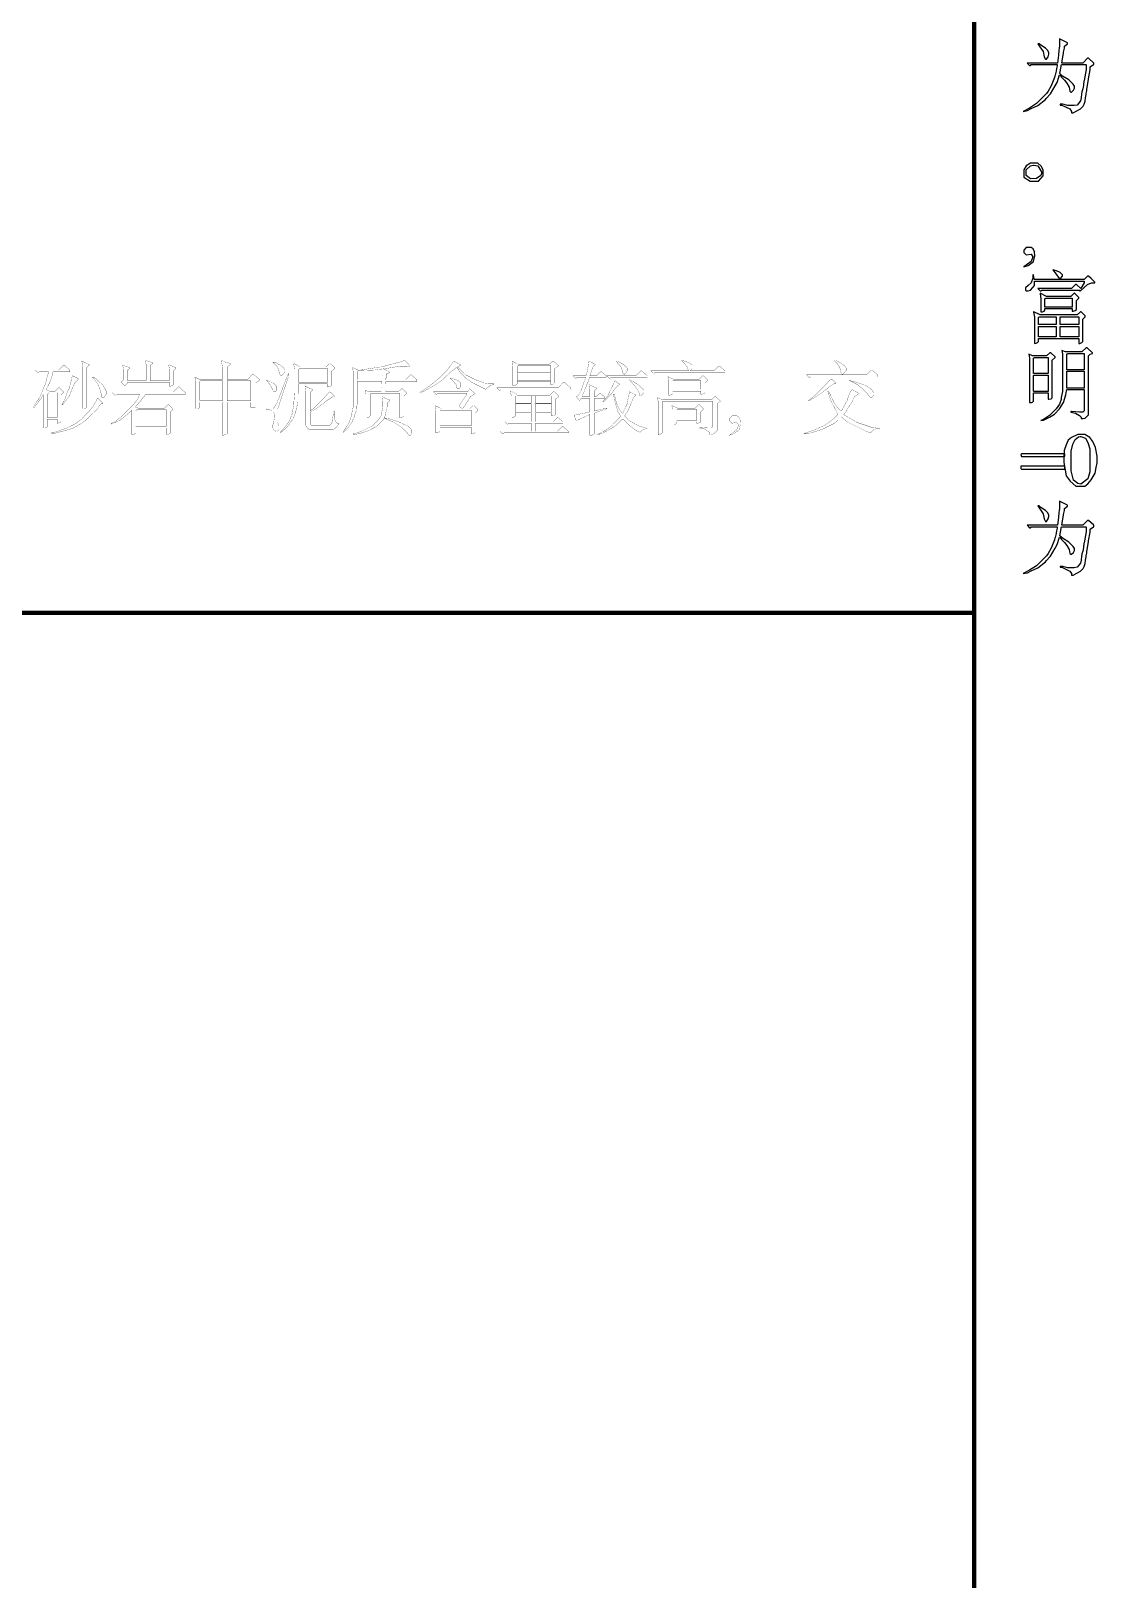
# Model space of a CAD drawing. Extents: x 94 to 452, y -72 to 1042.
# Drawn here: x 356.4 to 404.8, y 694.3 to 764.6 of the extents above; entities that cross this region are included whole.
import ezdxf

# ---------------------------------------------------------------- set-up
doc = ezdxf.new("R2010")
doc.units = 0
doc.header["$MEASUREMENT"] = 0
doc.layers.add('TREE_LAYER', color=7, linetype='Continuous')

msp = doc.modelspace()

# ---------------------------------------------------------------- linework, layer by layer
at = {"layer": 'TREE_LAYER'}
for points, const_width, elevation in [([(399.22612, 798.147579), (399.22612, 738.158952)], 0.2, 59.988627), ([(357.906595, 749.411263), (357.865419, 749.411263), (357.645811, 749.191656), (356.588948, 749.191656), (356.698752, 749.081852), (356.726203, 749.081852), (356.767379, 749.109303), (357.19287, 749.109303), (357.19287, 749.109303), (357.096791, 748.779891), (357.096791, 748.738714), (357.055615, 748.62891), (357.028164, 748.519107), (356.91836, 748.258322), (356.808556, 747.983812), (356.547772, 747.585773), (356.506595, 747.50342), (356.506595, 747.50342), (356.547772, 747.50342), (356.561497, 747.517146), (356.836007, 747.887734), (356.945811, 748.066165), (356.945811, 748.066165), (356.945811, 746.556361), (357.041889, 746.556361), (357.096791, 746.583812), (357.137968, 746.624989), (357.137968, 746.954401), (357.137968, 746.954401), (357.563458, 746.954401), (357.577183, 746.954401), (357.577183, 746.775969), (357.61836, 746.775969), (357.714438, 746.80342), (357.755615, 746.844597), (357.755615, 748.05244), (357.865419, 748.162244), (357.865419, 748.20342), (357.686987, 748.381852), (357.645811, 748.381852), (357.49483, 748.230871), (357.234046, 748.230871), (357.083066, 748.299499), (357.083066, 748.313224), (357.247772, 748.62891), (357.357576, 748.958322), (357.357576, 749.013224), (357.398752, 749.109303), (358.153654, 749.109303), (358.153654, 749.191656), (357.906595, 749.411263), (357.906595, 749.411263)], 0.01, 23), ([(358.716399, 749.589695), (358.702674, 749.589695), (358.702674, 749.562244), (358.74385, 749.342636), (358.74385, 747.434793), (358.812478, 747.434793), (358.881105, 747.462244), (358.922281, 747.50342), (358.922281, 749.301459), (359.032085, 749.411263), (359.032085, 749.438714), (358.853654, 749.521067), (358.716399, 749.589695), (358.716399, 749.589695)], 0.01, 23), ([(361.598752, 749.630871), (361.585027, 749.630871), (361.585027, 749.60342), (361.626203, 749.424989), (361.626203, 748.711263), (361.612478, 748.711263), (360.788948, 748.711263), (360.775223, 748.711263), (360.775223, 749.191656), (360.885027, 749.260283), (360.885027, 749.260283), (360.885027, 749.301459), (360.555615, 749.411263), (360.596791, 749.205381), (360.596791, 748.75244), (360.486987, 748.642636), (360.637968, 748.491656), (360.665419, 748.491656), (360.775223, 748.601459), (360.775223, 748.62891), (360.788948, 748.642636), (362.683066, 748.642636), (362.683066, 748.62891), (362.683066, 748.450479), (362.765419, 748.464205), (362.820321, 748.491656), (362.861497, 748.532832), (362.861497, 749.150479), (362.971301, 749.260283), (362.971301, 749.301459), (362.79287, 749.370087), (362.641889, 749.438714), (362.683066, 749.205381), (362.683066, 748.711263), (362.683066, 748.711263), (361.804634, 748.711263), (361.804634, 748.711263), (361.804634, 749.411263), (361.914438, 749.479891), (361.914438, 749.479891), (361.914438, 749.521067), (361.598752, 749.630871), (361.598752, 749.630871)], 0.01, 23), ([(365.057576, 749.630871), (365.04385, 749.630871), (365.04385, 749.562244), (365.085027, 749.342636), (365.085027, 748.793616), (365.085027, 748.779891), (364.014438, 748.779891), (363.849732, 748.862244), (363.836007, 748.862244), (363.836007, 748.848518), (363.877183, 748.683812), (363.877183, 747.434793), (363.959536, 747.434793), (364.014438, 747.462244), (364.055615, 747.50342), (364.055615, 747.723028), (364.06934, 747.723028), (365.085027, 747.723028), (365.085027, 747.723028), (365.085027, 746.22695), (365.126203, 746.22695), (365.249732, 746.268126), (365.304634, 746.295577), (365.304634, 747.723028), (365.304634, 747.723028), (366.361497, 747.723028), (366.361497, 747.723028), (366.361497, 747.50342), (366.581105, 747.50342), (366.581105, 748.601459), (366.759536, 748.711263), (366.773262, 748.711263), (366.773262, 748.75244), (366.636007, 748.875969), (366.485027, 748.999499), (366.44385, 748.999499), (366.251693, 748.779891), (365.304634, 748.779891), (365.304634, 748.793616), (365.304634, 749.32891), (365.441889, 749.438714), (365.455615, 749.438714), (365.455615, 749.479891), (365.236007, 749.548518), (365.222281, 749.548518), (365.057576, 749.630871), (365.057576, 749.630871)], 0.01, 23), ([(368.104634, 749.040675), (368.036007, 748.930871), (367.816399, 748.368126), (367.816399, 748.340675), (367.555615, 747.681852), (367.445811, 747.50342), (367.377183, 747.434793), (367.088948, 747.434793), (367.088948, 747.393616), (367.198752, 747.393616), (367.336007, 747.35244), (367.41836, 747.270087), (367.445811, 747.174008), (367.445811, 747.023028), (367.41836, 746.830871), (367.41836, 746.80342), (367.377183, 746.707342), (367.377183, 746.556361), (367.41836, 746.474008), (367.514438, 746.405381), (367.596791, 746.405381), (367.637968, 746.501459), (367.637968, 746.666165), (367.596791, 746.80342), (367.596791, 747.434793), (367.637968, 747.530871), (367.679144, 747.654401), (367.775223, 747.970087), (367.802674, 748.038714), (368.077183, 748.875969), (368.077183, 748.90342), (368.104634, 749.040675), (368.104634, 749.040675)], 0.01, 23), ([(367.459536, 749.548518), (367.377183, 749.548518), (367.528164, 749.397538), (367.637968, 749.219107), (367.665419, 749.068126), (367.706595, 748.972048), (367.747772, 748.930871), (367.775223, 748.930871), (367.857576, 749.013224), (367.926203, 749.109303), (367.926203, 749.191656), (367.84385, 749.315185), (367.706595, 749.411263), (367.459536, 749.548518), (367.459536, 749.548518)], 0.01, 23), ([(368.337968, 749.479891), (368.324242, 749.479891), (368.324242, 749.45244), (368.365419, 749.232832), (368.365419, 748.162244), (368.324242, 747.681852), (368.324242, 747.599499), (368.255615, 747.22891), (368.255615, 747.201459), (368.104634, 746.844597), (368.036007, 746.734793), (367.816399, 746.474008), (367.706595, 746.364205), (367.747772, 746.364205), (367.912478, 746.501459), (368.077183, 746.666165), (368.296791, 746.981852), (368.406595, 747.242636), (368.406595, 747.297538), (368.434046, 747.379891), (368.475223, 747.558322), (368.516399, 747.736754), (368.516399, 748.093616), (368.54385, 748.189695), (368.54385, 748.560283), (368.557576, 748.560283), (369.861497, 748.560283), (369.861497, 748.560283), (369.861497, 748.423028), (369.902674, 748.423028), (369.998752, 748.450479), (370.053654, 748.491656), (370.053654, 749.150479), (370.190909, 749.246557), (370.190909, 749.260283), (370.190909, 749.301459), (369.985027, 749.479891), (369.94385, 749.479891), (369.79287, 749.32891), (368.626203, 749.32891), (368.337968, 749.479891), (368.337968, 749.479891)], 0.01, 23), ([(368.585027, 749.260283), (368.585027, 749.260283), (369.861497, 749.260283), (369.861497, 749.260283), (369.861497, 748.642636), (369.861497, 748.642636), (368.557576, 748.642636), (368.54385, 748.642636), (368.54385, 749.219107), (368.585027, 749.260283), (368.585027, 749.260283)], 0.01, 23), ([(373.361497, 749.630871), (373.045811, 749.521067), (373.01836, 749.521067), (372.290909, 749.32891), (372.249732, 749.32891), (371.385027, 749.191656), (371.316399, 749.191656), (371.316399, 749.17793), (371.247772, 749.17793), (371.247772, 749.191656), (371.220321, 749.205381), (370.986987, 749.301459), (371.028164, 749.123028), (371.028164, 747.530871), (370.945811, 747.160283), (370.945811, 747.132832), (370.836007, 746.80342), (370.726203, 746.624989), (370.588948, 746.405381), (370.588948, 746.364205), (370.849732, 746.638714), (370.986987, 746.844597), (371.000713, 746.899499), (371.096791, 747.119107), (371.096791, 747.160283), (371.165419, 747.35244), (371.179144, 747.517146), (371.19287, 747.517146), (371.19287, 747.558322), (371.206595, 747.681852), (371.206595, 748.670087), (371.206595, 748.670087), (372.31836, 748.670087), (372.332085, 748.670087), (372.31836, 748.560283), (372.31836, 748.560283), (372.31836, 748.464205), (372.31836, 748.464205), (372.31836, 748.381852), (372.304634, 748.381852), (372.304634, 748.285773), (372.304634, 748.285773), (372.304634, 748.20342), (372.304634, 748.20342), (371.741889, 748.20342), (371.577183, 748.272048), (371.604634, 748.093616), (371.604634, 747.023028), (371.700713, 747.036754), (371.755615, 747.064205), (371.796791, 747.105381), (371.796791, 748.093616), (371.824242, 748.121067), (373.141889, 748.121067), (373.141889, 748.121067), (373.141889, 747.023028), (373.183066, 747.023028), (373.279144, 747.064205), (373.334046, 747.105381), (373.334046, 748.011263), (373.44385, 748.121067), (373.44385, 748.162244), (373.251693, 748.340675), (373.224242, 748.340675), (373.073262, 748.20342), (372.496791, 748.20342), (372.483066, 748.20342), (372.483066, 748.244597), (372.496791, 748.258322), (372.496791, 748.354401), (372.496791, 748.354401), (372.496791, 748.450479), (372.496791, 748.450479), (372.496791, 748.546557), (372.510517, 748.560283), (372.510517, 748.670087), (372.510517, 748.670087), (373.910517, 748.670087), (373.910517, 748.75244), (373.663458, 748.972048), (373.622281, 748.972048), (373.402674, 748.75244), (372.524242, 748.75244), (372.510517, 748.75244), (372.510517, 748.821067), (372.524242, 748.821067), (372.524242, 748.999499), (372.661497, 749.068126), (372.675223, 749.081852), (372.675223, 749.109303), (372.386987, 749.246557), (372.414438, 749.246557), (372.537968, 749.260283), (373.16934, 749.370087), (373.44385, 749.370087), (373.581105, 749.32891), (373.553654, 749.438714), (373.361497, 749.630871), (373.361497, 749.630871)], 0.01, 23), ([(372.31836, 749.232832), (372.31836, 749.246557), (372.345811, 749.232832), (372.345811, 748.958322), (372.332085, 748.958322), (372.332085, 748.862244), (372.332085, 748.848518), (372.332085, 748.75244), (372.31836, 748.75244), (371.206595, 748.75244), (371.206595, 748.75244), (371.206595, 749.109303), (371.247772, 749.164205), (372.016399, 749.191656), (372.153654, 749.219107), (372.31836, 749.232832), (372.31836, 749.232832)], 0.01, 23), ([(375.626203, 749.589695), (375.585027, 749.589695), (375.571301, 749.575969), (375.434046, 749.370087), (375.296791, 749.191656), (374.912478, 748.807342), (374.473262, 748.450479), (374.047772, 748.162244), (374.116399, 748.162244), (374.514438, 748.381852), (374.706595, 748.491656), (375.036007, 748.711263), (375.475223, 749.123028), (375.516399, 749.150479), (375.612478, 749.219107), (375.736007, 749.32891), (375.832085, 749.150479), (375.914438, 749.040675), (376.147772, 748.807342), (376.353654, 748.670087), (376.51836, 748.574008), (377.039929, 748.313224), (377.190909, 748.450479), (377.36934, 748.532832), (377.410517, 748.532832), (377.410517, 748.560283), (377.177183, 748.560283), (376.998752, 748.601459), (376.971301, 748.601459), (376.806595, 748.670087), (376.573262, 748.75244), (376.134046, 748.972048), (375.763458, 749.32891), (375.914438, 749.411263), (375.626203, 749.589695), (375.626203, 749.589695)], 0.01, 23), ([(378.247772, 749.589695), (378.247772, 749.589695), (378.247772, 749.562244), (378.275223, 749.342636), (378.275223, 748.491656), (378.357576, 748.491656), (378.426203, 748.519107), (378.467379, 748.560283), (378.467379, 748.670087), (378.467379, 748.670087), (379.990909, 748.670087), (380.004634, 748.670087), (380.004634, 748.532832), (380.045811, 748.532832), (380.141889, 748.560283), (380.183066, 748.601459), (380.183066, 749.260283), (380.320321, 749.356361), (380.334046, 749.370087), (380.334046, 749.411263), (380.114438, 749.589695), (380.073262, 749.589695), (379.922281, 749.438714), (378.536007, 749.438714), (378.247772, 749.589695), (378.247772, 749.589695)], 0.01, 23), ([(378.536007, 749.397538), (378.536007, 749.411263), (379.990909, 749.411263), (380.004634, 749.397538), (380.004634, 749.081852), (379.990909, 749.081852), (378.467379, 749.081852), (378.467379, 749.081852), (378.467379, 749.32891), (378.536007, 749.397538), (378.536007, 749.397538)], 0.01, 23), ([(378.467379, 749.040675), (378.467379, 749.040675), (379.990909, 749.040675), (380.004634, 749.040675), (380.004634, 748.711263), (379.990909, 748.711263), (378.467379, 748.711263), (378.467379, 748.711263), (378.467379, 749.040675), (378.467379, 749.040675)], 0.01, 23), ([(381.747772, 749.589695), (381.734046, 749.575969), (381.637968, 749.054401), (381.610517, 748.944597), (381.610517, 748.930871), (381.006595, 748.930871), (381.116399, 748.821067), (381.157576, 748.821067), (381.198752, 748.862244), (381.583066, 748.862244), (381.596791, 748.848518), (381.528164, 748.711263), (381.377183, 748.272048), (381.267379, 748.05244), (381.157576, 747.983812), (381.308556, 747.791656), (381.377183, 747.901459), (381.775223, 747.901459), (381.775223, 747.901459), (381.775223, 747.283812), (381.761497, 747.283812), (381.047772, 747.132832), (381.047772, 747.132832), (381.14385, 746.913224), (381.157576, 746.885773), (381.775223, 747.174008), (381.775223, 747.174008), (381.775223, 746.22695), (381.857576, 746.22695), (381.926203, 746.254401), (381.967379, 746.295577), (381.967379, 747.22891), (382.54385, 747.434793), (382.54385, 747.462244), (382.530125, 747.462244), (381.967379, 747.324989), (381.967379, 747.324989), (381.967379, 747.901459), (381.967379, 747.901459), (382.434046, 747.901459), (382.434046, 747.983812), (382.255615, 748.121067), (382.214438, 748.121067), (382.077183, 747.983812), (381.967379, 747.983812), (381.967379, 747.983812), (381.967379, 748.230871), (382.077183, 748.340675), (382.077183, 748.381852), (381.885027, 748.450479), (381.747772, 748.532832), (381.747772, 748.532832), (381.747772, 748.505381), (381.775223, 748.285773), (381.775223, 747.983812), (381.775223, 747.983812), (381.41836, 747.983812), (381.41836, 747.983812), (381.706595, 748.697538), (381.761497, 748.862244), (382.516399, 748.862244), (382.516399, 748.930871), (382.296791, 749.109303), (382.255615, 749.109303), (382.077183, 748.930871), (381.788948, 748.930871), (381.775223, 748.930871), (381.926203, 749.370087), (382.036007, 749.438714), (381.747772, 749.589695), (381.747772, 749.589695)], 0.01, 23), ([(384.122281, 749.150479), (384.081105, 749.150479), (383.861497, 748.930871), (382.54385, 748.930871), (382.653654, 748.821067), (382.69483, 748.821067), (382.736007, 748.862244), (384.383066, 748.862244), (384.383066, 748.930871), (384.122281, 749.150479), (384.122281, 749.150479)], 0.01, 23), ([(382.996791, 749.589695), (382.983066, 749.589695), (383.051693, 749.479891), (383.175223, 749.356361), (383.24385, 749.150479), (383.24385, 749.081852), (383.312478, 748.999499), (383.353654, 748.999499), (383.463458, 749.150479), (383.463458, 749.274008), (383.381105, 749.383812), (383.175223, 749.521067), (382.996791, 749.589695), (382.996791, 749.589695)], 0.01, 23), ([(385.947772, 749.630871), (385.934046, 749.630871), (386.057576, 749.507342), (386.19483, 749.32891), (386.236007, 749.191656), (386.263458, 749.150479), (386.263458, 749.150479), (384.547772, 749.150479), (384.657576, 749.040675), (384.698752, 749.040675), (384.726203, 749.081852), (387.910517, 749.081852), (387.910517, 749.150479), (387.663458, 749.370087), (387.622281, 749.370087), (387.402674, 749.150479), (386.345811, 749.150479), (386.345811, 749.150479), (386.345811, 749.164205), (386.414438, 749.260283), (386.414438, 749.411263), (386.290909, 749.521067), (386.098752, 749.589695), (386.04385, 749.60342), (385.947772, 749.630871), (385.947772, 749.630871)], 0.01, 23), ([(394.59483, 749.191656), (394.553654, 749.191656), (394.334046, 748.972048), (391.616399, 748.972048), (391.726203, 748.862244), (391.767379, 748.862244), (391.808556, 748.889695), (394.841889, 748.889695), (394.841889, 748.972048), (394.59483, 749.191656), (394.59483, 749.191656)], 0.01, 23), ([(392.947772, 749.630871), (392.865419, 749.630871), (393.016399, 749.479891), (393.126203, 749.301459), (393.153654, 749.150479), (393.19483, 749.040675), (393.236007, 748.999499), (393.263458, 748.999499), (393.345811, 749.081852), (393.414438, 749.17793), (393.414438, 749.274008), (393.332085, 749.383812), (393.19483, 749.479891), (392.947772, 749.630871), (392.947772, 749.630871)], 0.01, 23), ([(358.277183, 748.930871), (358.263458, 748.917146), (358.126203, 748.340675), (358.04385, 748.20342), (357.934046, 747.874008), (357.837968, 747.695577), (357.796791, 747.613224), (357.824242, 747.613224), (357.837968, 747.62695), (358.126203, 748.011263), (358.373262, 748.601459), (358.524242, 748.75244), (358.565419, 748.75244), (358.551693, 748.793616), (358.277183, 748.930871), (358.277183, 748.930871)], 0.01, 23), ([(359.265419, 748.862244), (359.183066, 748.862244), (359.265419, 748.779891), (359.430125, 748.532832), (359.44385, 748.505381), (359.512478, 748.354401), (359.581105, 748.107342), (359.581105, 747.983812), (359.622281, 747.942636), (359.690909, 747.942636), (359.800713, 748.079891), (359.800713, 748.244597), (359.732085, 748.381852), (359.663458, 748.491656), (359.416399, 748.724989), (359.265419, 748.862244), (359.265419, 748.862244)], 0.01, 23), ([(363.122281, 748.423028), (363.081105, 748.423028), (362.834046, 748.162244), (360.088948, 748.162244), (360.198752, 748.05244), (360.226203, 748.05244), (360.267379, 748.093616), (361.324242, 748.093616), (361.324242, 748.079891), (361.26934, 747.956361), (361.255615, 747.901459), (361.077183, 747.654401), (360.514438, 747.091656), (360.171301, 746.817146), (360.047772, 746.775969), (360.047772, 746.734793), (360.404634, 746.899499), (360.459536, 746.92695), (360.84385, 747.242636), (360.953654, 747.35244), (360.967379, 747.35244), (360.967379, 746.254401), (361.049732, 746.268126), (361.104634, 746.295577), (361.145811, 746.336754), (361.145811, 746.542636), (361.145811, 746.556361), (362.532085, 746.556361), (362.532085, 746.542636), (362.532085, 746.254401), (362.573262, 746.254401), (362.683066, 746.295577), (362.724242, 746.336754), (362.724242, 747.283812), (362.834046, 747.393616), (362.834046, 747.434793), (362.641889, 747.613224), (362.614438, 747.613224), (362.463458, 747.462244), (361.255615, 747.462244), (361.132085, 747.517146), (361.26934, 747.668126), (361.54385, 748.011263), (361.585027, 748.093616), (363.410517, 748.093616), (363.410517, 748.162244), (363.273262, 748.272048), (363.122281, 748.423028), (363.122281, 748.423028)], 0.01, 23), ([(364.096791, 748.711263), (364.096791, 748.711263), (365.085027, 748.711263), (365.085027, 748.711263), (365.085027, 747.805381), (365.085027, 747.791656), (364.06934, 747.791656), (364.055615, 747.805381), (364.055615, 748.670087), (364.096791, 748.711263), (364.096791, 748.711263)], 0.01, 23), ([(365.304634, 748.711263), (365.304634, 748.711263), (366.361497, 748.711263), (366.361497, 748.711263), (366.361497, 747.805381), (366.361497, 747.791656), (365.304634, 747.791656), (365.304634, 747.805381), (365.304634, 748.711263), (365.304634, 748.711263)], 0.01, 23), ([(367.130125, 748.711263), (367.088948, 748.711263), (367.171301, 748.62891), (367.267379, 748.491656), (367.41836, 748.20342), (367.486987, 748.20342), (367.528164, 748.244597), (367.555615, 748.299499), (367.555615, 748.423028), (367.486987, 748.519107), (367.377183, 748.601459), (367.239929, 748.670087), (367.130125, 748.711263), (367.130125, 748.711263)], 0.01, 23), ([(368.845811, 748.450479), (368.845811, 748.450479), (368.845811, 748.436754), (368.873262, 748.217146), (368.873262, 746.666165), (368.941889, 746.556361), (369.051693, 746.474008), (370.081105, 746.474008), (370.149732, 746.515185), (370.259536, 746.583812), (370.341889, 746.693616), (370.341889, 746.775969), (370.300713, 746.775969), (370.232085, 746.844597), (370.163458, 747.023028), (370.163458, 747.324989), (370.122281, 747.324989), (370.122281, 747.22891), (370.081105, 746.872048), (370.053654, 746.775969), (369.94385, 746.666165), (369.134046, 746.666165), (369.065419, 746.734793), (369.065419, 747.270087), (369.202674, 747.35244), (369.532085, 747.572048), (369.875223, 747.832832), (370.081105, 747.970087), (370.163458, 747.983812), (370.163458, 748.011263), (370.012478, 748.162244), (369.94385, 748.20342), (369.724242, 747.942636), (369.202674, 747.421067), (369.09287, 747.35244), (369.065419, 747.324989), (369.065419, 747.338714), (369.065419, 748.162244), (369.175223, 748.272048), (369.175223, 748.313224), (368.983066, 748.381852), (368.845811, 748.450479), (368.845811, 748.450479)], 0.01, 23), ([(376.312478, 748.340675), (376.230125, 748.20342), (374.665419, 748.20342), (374.775223, 748.093616), (374.816399, 748.093616), (374.857576, 748.121067), (376.188948, 748.121067), (376.188948, 748.121067), (376.09287, 747.942636), (375.873262, 747.613224), (375.845811, 747.544597), (375.845811, 747.530871), (375.955615, 747.462244), (375.983066, 747.434793), (375.983066, 747.434793), (375.036007, 747.434793), (374.747772, 747.572048), (374.775223, 747.338714), (374.775223, 746.336754), (374.871301, 746.336754), (374.926203, 746.364205), (374.967379, 746.405381), (374.967379, 746.583812), (374.967379, 746.583812), (376.381105, 746.583812), (376.39483, 746.583812), (376.39483, 746.295577), (376.436007, 746.295577), (376.532085, 746.323028), (376.573262, 746.364205), (376.573262, 747.242636), (376.683066, 747.35244), (376.683066, 747.393616), (376.504634, 747.572048), (376.463458, 747.572048), (376.312478, 747.434793), (375.996791, 747.434793), (375.996791, 747.434793), (376.09287, 747.572048), (376.353654, 747.983812), (376.573262, 748.121067), (376.463458, 748.20342), (376.312478, 748.340675), (376.312478, 748.340675)], 0.01, 23), ([(375.447772, 748.821067), (375.434046, 748.821067), (375.557576, 748.697538), (375.69483, 748.532832), (375.736007, 748.381852), (375.763458, 748.340675), (375.845811, 748.340675), (375.914438, 748.450479), (375.914438, 748.601459), (375.790909, 748.711263), (375.598752, 748.779891), (375.54385, 748.793616), (375.447772, 748.821067), (375.447772, 748.821067)], 0.01, 23), ([(380.622281, 748.642636), (380.581105, 748.642636), (380.334046, 748.381852), (377.547772, 748.381852), (377.657576, 748.272048), (377.698752, 748.272048), (377.726203, 748.313224), (380.910517, 748.313224), (380.910517, 748.381852), (380.773262, 748.491656), (380.622281, 748.642636), (380.622281, 748.642636)], 0.01, 23), ([(382.914438, 748.711263), (382.873262, 748.615185), (382.585027, 748.011263), (382.365419, 747.764205), (382.406595, 747.764205), (382.736007, 748.093616), (382.914438, 748.340675), (383.024242, 748.464205), (383.134046, 748.532832), (382.914438, 748.711263), (382.914438, 748.711263)], 0.01, 23), ([(383.573262, 748.75244), (383.573262, 748.75244), (383.586987, 748.724989), (383.806595, 748.47793), (383.902674, 748.354401), (383.985027, 748.230871), (384.053654, 748.011263), (384.081105, 748.011263), (384.232085, 748.162244), (384.232085, 748.272048), (384.039929, 748.464205), (383.902674, 748.560283), (383.737968, 748.670087), (383.573262, 748.75244), (383.573262, 748.75244)], 0.01, 23), ([(386.922281, 748.930871), (386.89483, 748.930871), (386.74385, 748.779891), (385.563458, 748.779891), (385.316399, 748.889695), (385.357576, 748.724989), (385.357576, 748.05244), (385.426203, 748.05244), (385.49483, 748.079891), (385.536007, 748.121067), (385.536007, 748.230871), (385.536007, 748.230871), (386.812478, 748.230871), (386.812478, 748.230871), (386.812478, 748.093616), (386.853654, 748.093616), (386.963458, 748.121067), (387.004634, 748.162244), (387.004634, 748.601459), (387.114438, 748.711263), (387.114438, 748.75244), (386.922281, 748.930871), (386.922281, 748.930871)], 0.01, 23), ([(385.536007, 748.711263), (385.536007, 748.711263), (386.812478, 748.711263), (386.812478, 748.711263), (386.812478, 748.313224), (386.812478, 748.313224), (385.536007, 748.313224), (385.536007, 748.313224), (385.536007, 748.711263), (385.536007, 748.711263)], 0.01, 23), ([(393.675223, 748.313224), (393.661497, 748.285773), (393.565419, 748.134793), (393.455615, 747.791656), (393.19483, 747.324989), (393.002674, 747.50342), (392.865419, 747.709303), (392.61836, 748.230871), (392.577183, 748.230871), (392.714438, 747.805381), (393.04385, 747.174008), (392.851693, 746.981852), (392.467379, 746.693616), (391.91836, 746.446557), (391.588948, 746.336754), (391.506595, 746.295577), (391.671301, 746.295577), (391.904634, 746.364205), (392.371301, 746.515185), (392.865419, 746.762244), (393.04385, 746.913224), (393.19483, 747.064205), (393.441889, 746.844597), (394.320321, 746.405381), (394.498752, 746.336754), (394.512478, 746.336754), (394.663458, 746.487734), (394.759536, 746.515185), (394.910517, 746.515185), (394.910517, 746.556361), (394.786987, 746.556361), (394.608556, 746.583812), (394.581105, 746.583812), (393.922281, 746.80342), (393.345811, 747.132832), (393.304634, 747.174008), (393.359536, 747.242636), (393.702674, 747.77793), (393.785027, 747.983812), (394.004634, 748.121067), (393.675223, 748.313224), (393.675223, 748.313224)], 0.01, 23), ([(392.728164, 748.779891), (392.686987, 748.75244), (392.49483, 748.532832), (391.973262, 748.011263), (391.877183, 747.942636), (391.698752, 747.791656), (391.726203, 747.791656), (391.986987, 747.942636), (392.316399, 748.162244), (392.645811, 748.423028), (392.851693, 748.560283), (392.934046, 748.560283), (392.934046, 748.601459), (392.783066, 748.75244), (392.728164, 748.779891), (392.728164, 748.779891)], 0.01, 23), ([(393.579144, 748.711263), (393.565419, 748.711263), (393.922281, 748.532832), (394.183066, 748.313224), (394.306595, 748.189695), (394.512478, 747.942636), (394.581105, 747.942636), (394.59483, 747.956361), (394.663458, 748.05244), (394.663458, 748.162244), (394.59483, 748.272048), (394.375223, 748.450479), (394.100713, 748.560283), (393.757576, 748.670087), (393.702674, 748.683812), (393.579144, 748.711263), (393.579144, 748.711263)], 0.01, 23), ([(357.206595, 748.162244), (357.206595, 748.162244), (357.563458, 748.162244), (357.577183, 748.162244), (357.577183, 747.036754), (357.563458, 747.023028), (357.137968, 747.023028), (357.137968, 747.036754), (357.137968, 748.093616), (357.206595, 748.162244), (357.206595, 748.162244)], 0.01, 23), ([(359.44385, 747.901459), (359.402674, 747.901459), (359.361497, 747.791656), (359.183066, 747.50342), (359.032085, 747.324989), (358.771301, 747.050479), (358.702674, 746.954401), (358.524242, 746.844597), (358.386987, 746.734793), (358.016399, 746.556361), (357.398752, 746.336754), (357.316399, 746.336754), (357.316399, 746.295577), (357.426203, 746.295577), (357.645811, 746.364205), (357.975223, 746.446557), (358.290909, 746.542636), (358.634046, 746.734793), (358.881105, 746.913224), (359.416399, 747.434793), (359.471301, 747.544597), (359.581105, 747.654401), (359.663458, 747.654401), (359.663458, 747.681852), (359.44385, 747.901459), (359.44385, 747.901459)], 0.01, 23), ([(372.345811, 747.983812), (372.345811, 747.983812), (372.345811, 747.956361), (372.373262, 747.736754), (372.373262, 747.530871), (372.304634, 747.160283), (372.304634, 747.132832), (372.19483, 746.954401), (371.89287, 746.65244), (371.398752, 746.405381), (371.06934, 746.295577), (371.028164, 746.295577), (371.028164, 746.254401), (371.288948, 746.295577), (371.714438, 746.432832), (372.085027, 746.624989), (372.414438, 746.954401), (372.428164, 747.009303), (372.441889, 747.009303), (372.551693, 746.954401), (372.89483, 746.80342), (373.224242, 746.583812), (373.485027, 746.323028), (373.553654, 746.22695), (373.622281, 746.22695), (373.690909, 746.323028), (373.690909, 746.446557), (373.622281, 746.542636), (373.485027, 746.666165), (373.430125, 746.679891), (373.155615, 746.80342), (373.128164, 746.817146), (372.606595, 746.995577), (372.579144, 746.995577), (372.483066, 747.009303), (372.441889, 747.023028), (372.483066, 747.132832), (372.524242, 747.35244), (372.565419, 747.517146), (372.565419, 747.681852), (372.675223, 747.791656), (372.675223, 747.832832), (372.483066, 747.901459), (372.345811, 747.983812), (372.345811, 747.983812)], 0.01, 23), ([(378.179144, 748.230871), (378.165419, 748.230871), (378.165419, 748.217146), (378.206595, 747.997538), (378.206595, 747.023028), (378.288948, 747.036754), (378.34385, 747.064205), (378.385027, 747.105381), (378.385027, 747.242636), (378.398752, 747.242636), (379.112478, 747.242636), (379.126203, 747.242636), (379.126203, 746.844597), (379.112478, 746.844597), (377.91836, 746.844597), (378.028164, 746.734793), (378.055615, 746.734793), (378.096791, 746.775969), (379.112478, 746.775969), (379.126203, 746.762244), (379.126203, 746.405381), (379.112478, 746.405381), (377.698752, 746.405381), (377.808556, 746.295577), (377.836007, 746.295577), (377.877183, 746.336754), (380.800713, 746.336754), (380.800713, 746.405381), (380.553654, 746.624989), (380.512478, 746.624989), (380.29287, 746.405381), (379.304634, 746.405381), (379.304634, 746.405381), (379.304634, 746.762244), (379.304634, 746.775969), (380.553654, 746.775969), (380.553654, 746.844597), (380.334046, 747.023028), (380.29287, 747.023028), (380.114438, 746.844597), (379.304634, 746.844597), (379.304634, 746.844597), (379.304634, 747.242636), (379.304634, 747.242636), (380.032085, 747.242636), (380.032085, 747.242636), (380.032085, 747.105381), (380.073262, 747.105381), (380.16934, 747.132832), (380.224242, 747.174008), (380.224242, 747.874008), (380.361497, 747.970087), (380.361497, 747.983812), (380.361497, 748.011263), (380.155615, 748.20342), (380.114438, 748.20342), (379.963458, 748.05244), (378.467379, 748.05244), (378.453654, 748.093616), (378.179144, 748.230871), (378.179144, 748.230871)], 0.01, 23), ([(378.426203, 748.011263), (378.426203, 748.011263), (379.112478, 748.011263), (379.126203, 748.011263), (379.126203, 747.695577), (379.112478, 747.681852), (378.398752, 747.681852), (378.385027, 747.695577), (378.385027, 747.983812), (378.426203, 748.011263), (378.426203, 748.011263)], 0.01, 23), ([(378.385027, 747.640675), (378.398752, 747.654401), (379.112478, 747.654401), (379.126203, 747.640675), (379.126203, 747.283812), (379.112478, 747.283812), (378.398752, 747.283812), (378.385027, 747.283812), (378.385027, 747.640675), (378.385027, 747.640675)], 0.01, 23), ([(379.304634, 748.011263), (379.304634, 748.011263), (380.032085, 748.011263), (380.032085, 748.011263), (380.032085, 747.695577), (380.032085, 747.681852), (379.304634, 747.681852), (379.304634, 747.695577), (379.304634, 748.011263), (379.304634, 748.011263)], 0.01, 23), ([(379.304634, 747.640675), (379.304634, 747.654401), (380.032085, 747.654401), (380.032085, 747.640675), (380.032085, 747.283812), (380.032085, 747.283812), (379.304634, 747.283812), (379.304634, 747.283812), (379.304634, 747.640675), (379.304634, 747.640675)], 0.01, 23), ([(383.573262, 748.20342), (383.573262, 748.189695), (383.51836, 747.942636), (383.463458, 747.668126), (383.463458, 747.640675), (383.312478, 747.324989), (383.24385, 747.215185), (383.106595, 747.421067), (383.079144, 747.462244), (382.983066, 747.681852), (382.886987, 748.079891), (382.873262, 748.093616), (382.845811, 748.093616), (382.914438, 747.736754), (382.928164, 747.681852), (383.051693, 747.297538), (383.175223, 747.105381), (383.09287, 746.995577), (382.763458, 746.65244), (382.516399, 746.474008), (382.104634, 746.254401), (382.296791, 746.295577), (382.763458, 746.542636), (382.983066, 746.693616), (383.24385, 746.954401), (383.285027, 746.954401), (383.586987, 746.65244), (383.930125, 746.405381), (384.053654, 746.364205), (384.163458, 746.474008), (384.300713, 746.515185), (384.383066, 746.515185), (384.383066, 746.556361), (384.300713, 746.556361), (383.957576, 746.666165), (383.532085, 746.913224), (383.353654, 747.105381), (383.532085, 747.393616), (383.751693, 747.942636), (383.861497, 748.05244), (383.573262, 748.20342), (383.573262, 748.20342)], 0.01, 23), ([(387.485027, 747.983812), (387.44385, 747.983812), (387.29287, 747.832832), (385.096791, 747.832832), (384.836007, 747.942636), (384.877183, 747.764205), (384.877183, 746.254401), (384.959536, 746.268126), (385.014438, 746.295577), (385.055615, 746.336754), (385.055615, 747.750479), (385.06934, 747.764205), (387.361497, 747.764205), (387.361497, 747.750479), (387.361497, 746.624989), (387.29287, 746.556361), (387.141889, 746.556361), (386.785027, 746.583812), (386.74385, 746.583812), (386.74385, 746.556361), (386.963458, 746.515185), (387.141889, 746.405381), (387.224242, 746.336754), (387.224242, 746.254401), (387.29287, 746.254401), (387.402674, 746.295577), (387.553654, 746.446557), (387.553654, 747.654401), (387.690909, 747.764205), (387.690909, 747.791656), (387.485027, 747.983812), (387.485027, 747.983812)], 0.01, 23), ([(386.74385, 747.613224), (386.702674, 747.613224), (386.565419, 747.462244), (385.755615, 747.462244), (385.49483, 747.572048), (385.536007, 747.407342), (385.536007, 746.693616), (385.604634, 746.693616), (385.673262, 746.734793), (385.714438, 746.775969), (385.728164, 746.844597), (386.634046, 746.844597), (386.634046, 746.775969), (386.675223, 746.775969), (386.785027, 746.80342), (386.812478, 746.844597), (386.812478, 747.283812), (386.922281, 747.393616), (386.922281, 747.434793), (386.74385, 747.613224), (386.74385, 747.613224)], 0.01, 23), ([(361.214438, 747.393616), (361.214438, 747.393616), (362.532085, 747.393616), (362.532085, 747.393616), (362.532085, 746.624989), (362.532085, 746.624989), (361.145811, 746.624989), (361.145811, 746.624989), (361.145811, 747.324989), (361.214438, 747.393616), (361.214438, 747.393616)], 0.01, 23), ([(374.99483, 747.35244), (374.99483, 747.35244), (376.381105, 747.35244), (376.39483, 747.35244), (376.39483, 746.666165), (376.381105, 746.666165), (374.967379, 746.666165), (374.967379, 746.666165), (374.967379, 747.324989), (374.99483, 747.35244), (374.99483, 747.35244)], 0.01, 23), ([(385.714438, 747.393616), (385.728164, 747.393616), (386.634046, 747.393616), (386.634046, 747.393616), (386.634046, 746.92695), (386.634046, 746.913224), (385.728164, 746.913224), (385.714438, 746.92695), (385.714438, 747.393616), (385.714438, 747.393616)], 0.01, 23), ([(388.445811, 747.105381), (388.226203, 747.105381), (388.116399, 746.995577), (388.116399, 746.885773), (388.226203, 746.775969), (388.445811, 746.80342), (388.528164, 746.693616), (388.445811, 746.474008), (388.116399, 746.22695), (388.308556, 746.295577), (388.555615, 746.474008), (388.610517, 746.734793), (388.596791, 746.913224), (388.541889, 747.050479), (388.445811, 747.105381), (388.445811, 747.105381)], 0.01, 23), ([(221.22612, 738.158952), (399.22612, 738.158952)], 0.2, 178), ([(399.22612, 738.158952), (399.22612, 677.817993)], 0.2, 60.340959)]:
    msp.add_lwpolyline(points, dxfattribs=dict(at, const_width=const_width, elevation=elevation))
at = {"layer": 'TREE_LAYER', "elevation": 1017}
for points in [[(403.102908, 764.23545), (403.102908, 764.23545), (403.102908, 763.851136), (403.089183, 763.851136), (403.075457, 763.672705), (403.061732, 763.53545), (403.061732, 763.494274), (403.00683, 763.137411), (401.634281, 763.137411), (401.744085, 763.027607), (401.785261, 763.027607), (401.812712, 763.068783), (402.993104, 763.068783), (402.993104, 763.055058), (402.993104, 763.055058), (402.993104, 763.013881), (402.965653, 762.890352), (402.965653, 762.862901), (402.951928, 762.794274), (402.951928, 762.766823), (402.910751, 762.588391), (402.897026, 762.56094), (402.8833, 762.478587), (402.718595, 762.094274), (402.58134, 761.86094), (402.512712, 761.751136), (402.059771, 761.298195), (401.744085, 761.092313), (401.455849, 760.941332), (401.648006, 760.982509), (401.812712, 761.064862), (402.114673, 761.202117), (402.471536, 761.476627), (402.498987, 761.517803), (402.691144, 761.737411), (402.910751, 762.094274), (402.993104, 762.258979), (403.102908, 762.602117), (403.130359, 762.588391), (403.198987, 762.492313), (403.322516, 762.355058), (403.43232, 762.217803), (403.542124, 762.039372), (403.569575, 761.86094), (403.610751, 761.819764), (403.651928, 761.819764), (403.734281, 761.902117), (403.789183, 761.998195), (403.789183, 762.080548), (403.720555, 762.176627), (403.528398, 762.368783), (403.240163, 762.547215), (403.116634, 762.657019), (403.171536, 762.98643), (403.185261, 763.000156), (403.185261, 763.041332), (403.198987, 763.068783), (404.297026, 763.068783), (404.310751, 763.055058), (404.310751, 762.83545), (404.228398, 762.341332), (404.214673, 762.313881), (404.187222, 762.149176), (404.187222, 762.121725), (404.159771, 761.957019), (404.118595, 761.833489), (404.104869, 761.70996), (404.091144, 761.58643), (404.091144, 761.558979), (404.049967, 761.421725), (403.898987, 761.229568), (403.761732, 761.202117), (403.734281, 761.202117), (403.487222, 761.202117), (403.253889, 761.270744), (403.130359, 761.270744), (403.130359, 761.229568), (403.212712, 761.229568), (403.569575, 761.051136), (403.651928, 760.941332), (403.651928, 760.872705), (403.720555, 760.872705), (404.049967, 761.051136), (404.173496, 761.174666), (404.228398, 761.270744), (404.242124, 761.311921), (404.269575, 761.407999), (404.2833, 761.558979), (404.310751, 761.70996), (404.310751, 761.751136), (404.338202, 761.874666), (404.338202, 761.943293), (404.420555, 762.382509), (404.420555, 762.423685), (404.489183, 762.821725), (404.489183, 762.958979), (404.640163, 763.068783), (404.667614, 763.068783), (404.667614, 763.137411), (404.420555, 763.357019), (404.379379, 763.357019), (404.159771, 763.137411), (403.212712, 763.137411), (403.212712, 763.151136), (403.28134, 763.590352), (403.28134, 763.631528), (403.322516, 763.80996), (403.322516, 763.906038), (403.459771, 764.002117), (403.459771, 764.015842), (403.459771, 764.057019), (403.102908, 764.23545), (403.102908, 764.23545)], [(402.1833, 764.015842), (402.114673, 764.015842), (402.210751, 763.878587), (402.361732, 763.658979), (402.402908, 763.425646), (402.471536, 763.315842), (402.512712, 763.315842), (402.58134, 763.425646), (402.622516, 763.53545), (402.622516, 763.617803), (402.553889, 763.713881), (402.471536, 763.80996), (402.251928, 763.947215), (402.1833, 764.015842), (402.1833, 764.015842)], [(402.114673, 758.580548), (401.785261, 758.580548), (401.593104, 758.470744), (401.4833, 758.292313), (401.4833, 757.949176), (401.771536, 757.770744), (402.142124, 757.770744), (402.361732, 758.017803), (402.361732, 758.278587), (402.265653, 758.457019), (402.114673, 758.580548), (402.114673, 758.580548)], [(401.922516, 758.498195), (401.936242, 758.498195), (402.114673, 758.470744), (402.293104, 758.168783), (402.251928, 758.031528), (402.059771, 757.894274), (401.785261, 757.880548), (401.593104, 758.031528), (401.593104, 758.278587), (401.785261, 758.470744), (401.840163, 758.48447), (401.922516, 758.498195), (401.922516, 758.498195)], [(401.812712, 754.751136), (401.593104, 754.751136), (401.4833, 754.641332), (401.4833, 754.531528), (401.593104, 754.421725), (401.812712, 754.449176), (401.895065, 754.339372), (401.812712, 754.119764), (401.4833, 753.872705), (401.675457, 753.941332), (401.922516, 754.119764), (401.977418, 754.380548), (401.963693, 754.558979), (401.908791, 754.696234), (401.812712, 754.751136), (401.812712, 754.751136)], [(401.922516, 753.515842), (401.895065, 753.515842), (401.895065, 753.364862), (401.812712, 753.145254), (401.675457, 753.03545), (401.565653, 752.925646), (401.565653, 752.815842), (401.593104, 752.788391), (401.675457, 752.788391), (401.785261, 752.815842), (401.895065, 752.939372), (401.963693, 753.03545), (401.963693, 753.213881), (401.963693, 753.227607), (404.228398, 753.227607), (404.228398, 753.213881), (404.228398, 753.145254), (404.077418, 752.898195), (403.871536, 753.076627), (403.830359, 753.076627), (403.651928, 752.898195), (402.114673, 752.898195), (402.224477, 752.788391), (402.251928, 752.788391), (402.293104, 752.815842), (404.022516, 752.815842), (404.036242, 752.815842), (404.008791, 752.788391), (404.049967, 752.788391), (404.379379, 753.076627), (404.55781, 753.145254), (404.708791, 753.145254), (404.708791, 753.18643), (404.544085, 753.351136), (404.420555, 753.447215), (404.379379, 753.447215), (404.228398, 753.296234), (401.963693, 753.296234), (401.949967, 753.323685), (401.922516, 753.515842), (401.922516, 753.515842)], [(402.814673, 753.73545), (402.800947, 753.73545), (402.910751, 753.598195), (403.102908, 753.337411), (403.130359, 753.337411), (403.240163, 753.447215), (403.240163, 753.515842), (403.130359, 753.625646), (402.965653, 753.694274), (402.910751, 753.707999), (402.814673, 753.73545), (402.814673, 753.73545)], [(402.224477, 752.678587), (402.224477, 752.678587), (402.224477, 752.651136), (402.251928, 752.431528), (402.251928, 751.827607), (402.334281, 751.827607), (402.402908, 751.868783), (402.444085, 751.90996), (402.444085, 751.978587), (403.679379, 751.978587), (403.679379, 751.978587), (403.679379, 751.868783), (403.720555, 751.868783), (403.816634, 751.896234), (403.871536, 751.937411), (403.871536, 752.349176), (403.98134, 752.458979), (403.98134, 752.48643), (403.789183, 752.678587), (403.761732, 752.678587), (403.610751, 752.527607), (402.512712, 752.527607), (402.224477, 752.678587), (402.224477, 752.678587)], [(401.936242, 751.827607), (401.922516, 751.827607), (401.922516, 751.813881), (401.963693, 751.594274), (401.963693, 750.400156), (402.046045, 750.413881), (402.100947, 750.441332), (402.142124, 750.482509), (402.142124, 750.619764), (402.155849, 750.619764), (403.967614, 750.619764), (403.98134, 750.619764), (403.98134, 750.400156), (404.022516, 750.400156), (404.118595, 750.441332), (404.159771, 750.482509), (404.159771, 751.498195), (404.269575, 751.607999), (404.269575, 751.649176), (404.091144, 751.827607), (404.049967, 751.827607), (403.898987, 751.690352), (402.224477, 751.690352), (401.936242, 751.827607), (401.936242, 751.827607)], [(402.471536, 752.445254), (402.471536, 752.458979), (403.679379, 752.458979), (403.679379, 752.445254), (403.679379, 752.06094), (403.679379, 752.047215), (402.444085, 752.047215), (402.444085, 752.06094), (402.444085, 752.417803), (402.471536, 752.445254), (402.471536, 752.445254)], [(402.1833, 751.607999), (402.1833, 751.607999), (402.951928, 751.607999), (402.951928, 751.607999), (402.951928, 751.251136), (402.951928, 751.251136), (402.155849, 751.251136), (402.142124, 751.251136), (402.142124, 751.580548), (402.1833, 751.607999), (402.1833, 751.607999)], [(402.142124, 751.168783), (402.155849, 751.168783), (402.951928, 751.168783), (402.951928, 751.168783), (402.951928, 750.702117), (402.951928, 750.702117), (402.155849, 750.702117), (402.142124, 750.702117), (402.142124, 751.168783), (402.142124, 751.168783)], [(403.130359, 751.607999), (403.144085, 751.607999), (403.967614, 751.607999), (403.98134, 751.607999), (403.98134, 751.251136), (403.967614, 751.251136), (403.144085, 751.251136), (403.130359, 751.251136), (403.130359, 751.607999), (403.130359, 751.607999)], [(403.130359, 751.168783), (403.144085, 751.168783), (403.967614, 751.168783), (403.98134, 751.168783), (403.98134, 750.702117), (403.967614, 750.702117), (403.144085, 750.702117), (403.130359, 750.702117), (403.130359, 751.168783), (403.130359, 751.168783)], [(402.704869, 749.974666), (402.663693, 749.974666), (402.512712, 749.837411), (401.88134, 749.837411), (401.702908, 749.906038), (401.744085, 749.727607), (401.744085, 747.70996), (401.826438, 747.70996), (401.88134, 747.737411), (401.922516, 747.778587), (401.922516, 748.149176), (401.936242, 748.149176), (402.58134, 748.149176), (402.58134, 748.149176), (402.58134, 747.86094), (402.622516, 747.86094), (402.718595, 747.888391), (402.773496, 747.929568), (402.773496, 749.645254), (402.910751, 749.755058), (402.910751, 749.755058), (402.910751, 749.796234), (402.704869, 749.974666), (402.704869, 749.974666)], [(401.963693, 749.755058), (401.963693, 749.755058), (402.58134, 749.755058), (402.58134, 749.755058), (402.58134, 749.027607), (402.58134, 749.027607), (401.936242, 749.027607), (401.922516, 749.027607), (401.922516, 749.727607), (401.963693, 749.755058), (401.963693, 749.755058)], [(404.351928, 750.194274), (404.310751, 750.194274), (404.118595, 750.015842), (403.377418, 750.015842), (403.212712, 750.08447), (403.240163, 749.919764), (403.240163, 748.217803), (403.185261, 747.943293), (403.171536, 747.847215), (403.102908, 747.641332), (402.951928, 747.421725), (402.649967, 747.119764), (402.375457, 746.941332), (402.251928, 746.900156), (402.375457, 746.913881), (402.649967, 747.051136), (402.869575, 747.188391), (403.102908, 747.421725), (403.28134, 747.70996), (403.391144, 748.066823), (403.418595, 748.245254), (403.43232, 748.300156), (404.228398, 748.300156), (404.228398, 748.28643), (404.228398, 747.339372), (404.159771, 747.270744), (404.008791, 747.270744), (403.651928, 747.311921), (403.610751, 747.311921), (403.610751, 747.270744), (403.830359, 747.229568), (404.008791, 747.119764), (404.091144, 747.051136), (404.091144, 746.982509), (404.159771, 746.982509), (404.269575, 747.00996), (404.420555, 747.16094), (404.420555, 749.837411), (404.489183, 749.906038), (404.598987, 749.947215), (404.598987, 749.974666), (404.351928, 750.194274), (404.351928, 750.194274)], [(403.459771, 749.933489), (403.459771, 749.947215), (404.228398, 749.947215), (404.228398, 749.933489), (404.228398, 749.219764), (404.228398, 749.206038), (403.43232, 749.206038), (403.43232, 749.219764), (403.43232, 749.906038), (403.459771, 749.933489), (403.459771, 749.933489)], [(403.43232, 749.137411), (403.43232, 749.137411), (404.228398, 749.137411), (404.228398, 749.137411), (404.228398, 748.368783), (404.228398, 748.368783), (403.43232, 748.368783), (403.43232, 748.368783), (403.43232, 749.137411), (403.43232, 749.137411)], [(401.922516, 748.945254), (401.936242, 748.958979), (402.58134, 748.958979), (402.58134, 748.945254), (402.58134, 748.231528), (402.58134, 748.217803), (401.936242, 748.217803), (401.922516, 748.231528), (401.922516, 748.945254), (401.922516, 748.945254)], [(404.258429, 746.255058), (403.929017, 746.255058), (403.654507, 746.117803), (403.503527, 746.007999), (403.407448, 745.788391), (403.31137, 745.541332), (403.297645, 745.211921), (403.297645, 744.992313), (403.407448, 744.388391), (403.58588, 744.141332), (403.846664, 743.921725), (404.258429, 743.921725), (404.258429, 743.921725), (404.395684, 744.017803), (404.546664, 744.196234), (404.725096, 744.498195), (404.766272, 744.758979), (404.807448, 744.978587), (404.807448, 745.088391), (404.807448, 745.280548), (404.738821, 745.664862), (404.615292, 745.939372), (404.478037, 746.117803), (404.258429, 746.255058), (404.258429, 746.255058)], [(404.038821, 746.172705), (404.066272, 746.172705), (404.28588, 746.090352), (404.395684, 745.898195), (404.478037, 745.60996), (404.478037, 744.566823), (404.395684, 744.251136), (404.066272, 744.004077), (403.929017, 744.031528), (403.73686, 744.182509), (403.627056, 744.607999), (403.627056, 745.500156), (403.709409, 745.815842), (403.819213, 746.03545), (403.970194, 746.158979), (404.038821, 746.172705), (404.038821, 746.172705)], [(403.349967, 745.376627), (401.373496, 745.376627), (401.346045, 745.349176), (401.373496, 745.266823), (403.322516, 745.266823), (403.349967, 745.307999), (403.349967, 745.376627), (403.349967, 745.376627)], [(403.349967, 744.827607), (401.346045, 744.827607), (401.346045, 744.717803), (401.373496, 744.690352), (403.349967, 744.690352), (403.349967, 744.827607), (403.349967, 744.827607)], [(403.102908, 743.23545), (403.102908, 743.23545), (403.102908, 742.851136), (403.089183, 742.851136), (403.075457, 742.672705), (403.061732, 742.53545), (403.061732, 742.494274), (403.00683, 742.137411), (401.634281, 742.137411), (401.744085, 742.027607), (401.785261, 742.027607), (401.812712, 742.068783), (402.993104, 742.068783), (402.993104, 742.055058), (402.993104, 742.055058), (402.993104, 742.013881), (402.965653, 741.890352), (402.965653, 741.862901), (402.951928, 741.794274), (402.951928, 741.766823), (402.910751, 741.588391), (402.897026, 741.56094), (402.8833, 741.478587), (402.718595, 741.094274), (402.58134, 740.86094), (402.512712, 740.751136), (402.059771, 740.298195), (401.744085, 740.092313), (401.455849, 739.941332), (401.648006, 739.982509), (401.812712, 740.064862), (402.114673, 740.202117), (402.471536, 740.476627), (402.498987, 740.517803), (402.691144, 740.737411), (402.910751, 741.094274), (402.993104, 741.258979), (403.102908, 741.602117), (403.130359, 741.588391), (403.198987, 741.492313), (403.322516, 741.355058), (403.43232, 741.217803), (403.542124, 741.039372), (403.569575, 740.86094), (403.610751, 740.819764), (403.651928, 740.819764), (403.734281, 740.902117), (403.789183, 740.998195), (403.789183, 741.080548), (403.720555, 741.176627), (403.528398, 741.368783), (403.240163, 741.547215), (403.116634, 741.657019), (403.171536, 741.98643), (403.185261, 742.000156), (403.185261, 742.041332), (403.198987, 742.068783), (404.297026, 742.068783), (404.310751, 742.055058), (404.310751, 741.83545), (404.228398, 741.341332), (404.214673, 741.313881), (404.187222, 741.149176), (404.187222, 741.121725), (404.159771, 740.957019), (404.118595, 740.833489), (404.104869, 740.70996), (404.091144, 740.58643), (404.091144, 740.558979), (404.049967, 740.421725), (403.898987, 740.229568), (403.761732, 740.202117), (403.734281, 740.202117), (403.487222, 740.202117), (403.253889, 740.270744), (403.130359, 740.270744), (403.130359, 740.229568), (403.212712, 740.229568), (403.569575, 740.051136), (403.651928, 739.941332), (403.651928, 739.872705), (403.720555, 739.872705), (404.049967, 740.051136), (404.173496, 740.174666), (404.228398, 740.270744), (404.242124, 740.311921), (404.269575, 740.407999), (404.2833, 740.558979), (404.310751, 740.70996), (404.310751, 740.751136), (404.338202, 740.874666), (404.338202, 740.943293), (404.420555, 741.382509), (404.420555, 741.423685), (404.489183, 741.821725), (404.489183, 741.958979), (404.640163, 742.068783), (404.667614, 742.068783), (404.667614, 742.137411), (404.420555, 742.357019), (404.379379, 742.357019), (404.159771, 742.137411), (403.212712, 742.137411), (403.212712, 742.151136), (403.28134, 742.590352), (403.28134, 742.631528), (403.322516, 742.80996), (403.322516, 742.906038), (403.459771, 743.002117), (403.459771, 743.015842), (403.459771, 743.057019), (403.102908, 743.23545), (403.102908, 743.23545)], [(402.1833, 743.015842), (402.114673, 743.015842), (402.210751, 742.878587), (402.361732, 742.658979), (402.402908, 742.425646), (402.471536, 742.315842), (402.512712, 742.315842), (402.58134, 742.425646), (402.622516, 742.53545), (402.622516, 742.617803), (402.553889, 742.713881), (402.471536, 742.80996), (402.251928, 742.947215), (402.1833, 743.015842), (402.1833, 743.015842)]]:
    msp.add_lwpolyline(points, dxfattribs=at)

doc.saveas('drawing.dxf')
